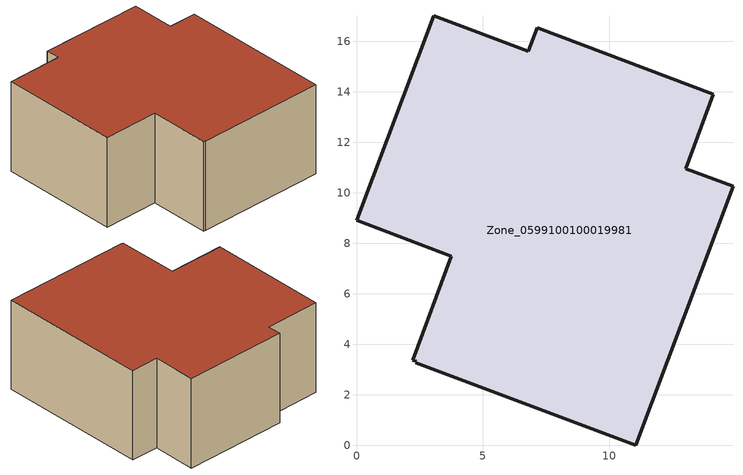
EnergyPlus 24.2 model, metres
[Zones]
Zone_0599100100019981
 floor ground (C_G): 6.81,15.61 7.16,16.52 14.13,13.89 13.03,10.96 14.9,10.25 11.06,0 2.34,3.27 2.36,3.32 2.22,3.37 3.76,7.48 0,8.91 3.06,17.01 z0
 wall outside (C_F): 11.06,0 14.9,10.25 13.03,10.96 14.13,13.89 7.16,16.52 6.81,15.61 3.06,17.01 0,8.91 3.76,7.48 2.22,3.37 2.36,3.32 2.34,3.27 11.06,0 z0:6.57
 roof outside (C_R): 2.22,3.37 2.36,3.32 2.34,3.27 11.06,0 14.9,10.25 13.03,10.96 14.13,13.89 7.16,16.52 6.81,15.61 3.06,17.01 0,8.91 3.76,7.48 z6.57
[BUILDING]
Pand.0599100100019981: North Axis=0; Terrain=City; Loads Convergence Tolerance Value=0.04; Temperature Convergence Tolerance Value=0.4; Solar Distribution=FullExterior; Maximum Number of Warmup Days=25; Minimum Number of Warmup Days=1
[Site:Location]
Rotterdam.The.Hague.AP_ZH_NLD Design_Conditions: Latitude=51.96; Longitude=4.45; Time Zone=1; Elevation=-4.5
[SITE:GROUNDTEMPERATURE:BUILDINGSURFACE]
18, 18, 18, 18, 18, 18, 18, 18, 18, 18, 18, 18
[MATERIAL] Thermal Absorptance=0.9; Solar Absorptance=0.7; Visible Absorptance=0.7
Name | Roughness | Thickness | Conductivity | Density | Specific Heat
G.D.2015-2018 | MediumSmooth | 0.15 | 0.0428571 | 540 | 1210
F.D.2015-2018 | Rough | 0.3 | 0.0666667 | 1920 | 840
R.D.2015-2018 | MediumRough | 0.2 | 0.0333333 | 1500 | 1000
[CONSTRUCTION]
C_G: G.D.2015-2018
C_F: F.D.2015-2018
C_R: R.D.2015-2018
[ZONE]
Zone_0599100100019981: Type=1; Multiplier=1; Ceiling Height=Autocalculate; Volume=Autocalculate; Floor Area=autocalculate; Part of Total Floor Area=Yes
[ZONEINFILTRATION:DESIGNFLOWRATE]
Infil_Zone_0599100100019981: Zone or ZoneList or Space or SpaceList=Zone_0599100100019981; Schedule=AlwaysOn; Design Flow Rate Calculation Method=Flow/Area; Flow Rate per Floor Area=0.0021; Constant Term Coefficient=1; Temperature Term Coefficient=0; Velocity Term Coefficient=0; Velocity Squared Term Coefficient=0
[HVACTEMPLATE:ZONE:IDEALLOADSAIRSYSTEM]
Zone_0599100100019981: Maximum Heating Supply Air Temperature=50; Minimum Cooling Supply Air Temperature=13; Maximum Heating Supply Air Humidity Ratio=0.0156; Minimum Cooling Supply Air Humidity Ratio=0.0077; Heating Limit=NoLimit; Cooling Limit=NoLimit; Dehumidification Control Type=ConstantSensibleHeatRatio; Cooling Sensible Heat Ratio=0.7; Dehumidification Setpoint=60; Humidification Control Type=None; Humidification Setpoint=30; Outdoor Air Method=None; Outdoor Air Flow Rate per Person=0.00944; Outdoor Air Flow Rate per Zone Floor Area=0; Outdoor Air Flow Rate per Zone=0; Demand Controlled Ventilation Type=None; Outdoor Air Economizer Type=NoEconomizer; Heat Recovery Type=None; Sensible Heat Recovery Effectiveness=0.7; Latent Heat Recovery Effectiveness=0.65
[ZONECONTROL:THERMOSTAT]
ThermostatControl_Zone_0599100100019981: Zone or ZoneList=Zone_0599100100019981; Control Type Schedule=DualSetpointControlType; Control 1=Thermostat_Zone_0599100100019981; Temperature Difference Between Cutout And Setpoint=0
[THERMOSTATSETPOINT:DUALSETPOINT]
Thermostat_Zone_0599100100019981: Heating Setpoint Temperature Schedule=HeatingSetpoint_Zone_0599100100019981; Cooling Setpoint Temperature Schedule=CoolingSetpoint_Zone_0599100100019981
[SCHEDULE:COMPACT]
HeatingSetpoint_Zone_0599100100019981: Through: 12/31, For: AllDays, Until: 24:00, 21
CoolingSetpoint_Zone_0599100100019981: Through: 12/31, For: AllDays, Until: 24:00, 24
DualSetpointControlType: Through: 12/31, For: AllDays, Until: 24:00, 4
AlwaysOn: Through: 12/31, For: AllDays, Until: 24:00, 1
